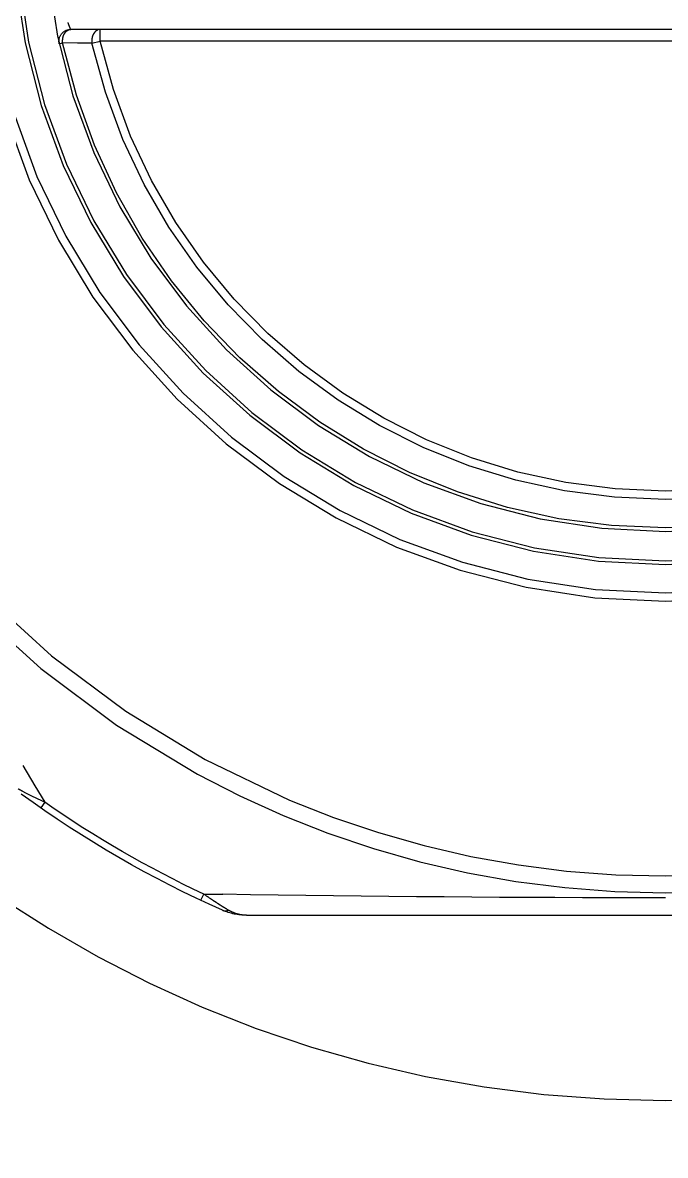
# Model space of a CAD drawing. Header units: millimetres. Extents: x 2213 to 82676, y 1050 to 28650.
# Drawn here: x 22673.25 to 22678.83, y 17281.55 to 17291.39 of the extents above; entities that cross this region are included whole.
import ezdxf

# ---------------------------------------------------------------- set-up
doc = ezdxf.new("R2010")
doc.units = ezdxf.units.MM
doc.header["$LTSCALE"] = 200
doc.linetypes.add('DASHED', pattern=[0.75, 0.5, -0.25])
doc.layers.add('A-FIX', color=5, linetype='Continuous')

# ---------------------------------------------------------------- blocks, each defined once
blk = doc.blocks.new('대변기 정면도')
at = {"linetype": 'DASHED'}
for p, q in [((14858.7972, 31304.1319), (14869.1266, 31304.1319)), ((14868.8726, 31304.0292), (14868.8726, 31304.1319)), ((14859.0512, 31304.0292), (14868.8723, 31304.0292)), ((14868.9434, 31304.013), (14868.8726, 31304.0292)), ((14868.9434, 31304.0129), (14869.0691, 31304.0133)), ((14869.0691, 31304.0133), (14869.1975, 31304.0137)), ((14869.2269, 31304.0073), (14869.1975, 31304.0137)), ((14869.5446, 31297.7355), (14869.4377, 31297.5566)), ((14869.4377, 31297.5566), (14869.353, 31297.4148)), ((14869.3535, 31297.4152), (14869.3879, 31297.3658)), ((14867.9723, 31296.6177), (14867.8072, 31296.6152)), ((14867.9975, 31296.5631), (14867.9719, 31296.6175)), ((14867.6003, 31296.4328), (14860.3234, 31296.4328))]:
    blk.add_line(p, q, dxfattribs=at)
for points in [[(14869.1269, 31304.1317), (14869.1269, 31304.1327), (14869.1269, 31304.1327), (14869.1269, 31304.1337), (14869.1279, 31304.1337), (14869.1279, 31304.1347), (14869.1279, 31304.1347), (14869.1289, 31304.1357), (14869.1289, 31304.1357), (14869.1289, 31304.1367), (14869.1289, 31304.1367), (14869.1289, 31304.1367), (14869.1289, 31304.1377), (14869.1299, 31304.1377), (14869.1299, 31304.1377), (14869.1299, 31304.1387), (14869.1299, 31304.1387), (14869.1299, 31304.1387), (14869.1299, 31304.1397), (14869.1299, 31304.1397), (14869.1299, 31304.1397), (14869.1299, 31304.1397), (14869.1299, 31304.1407), (14869.1309, 31304.1407), (14869.1309, 31304.1407), (14869.1309, 31304.1407), (14869.1309, 31304.1417), (14869.1309, 31304.1417), (14869.1309, 31304.1417), (14869.1309, 31304.1427), (14869.1309, 31304.1427), (14869.1319, 31304.1427), (14869.1319, 31304.1437), (14869.1319, 31304.1437), (14869.1319, 31304.1447), (14869.1319, 31304.1447), (14869.1319, 31304.1447), (14869.1319, 31304.1457), (14869.1329, 31304.1457), (14869.1329, 31304.1457), (14869.1329, 31304.1467), (14869.1329, 31304.1467), (14869.1329, 31304.1477), (14869.1329, 31304.1477), (14869.1339, 31304.1477), (14869.1339, 31304.1487), (14869.1339, 31304.1487), (14869.1339, 31304.1487), (14869.1339, 31304.1497), (14869.1339, 31304.1497), (14869.1349, 31304.1507), (14869.1349, 31304.1507), (14869.1349, 31304.1507), (14869.1349, 31304.1517), (14869.1349, 31304.1517), (14869.1349, 31304.1517), (14869.1359, 31304.1527), (14869.1359, 31304.1527), (14869.1359, 31304.1537), (14869.1359, 31304.1537), (14869.1359, 31304.1537), (14869.1359, 31304.1547), (14869.1369, 31304.1547), (14869.1369, 31304.1547), (14869.1369, 31304.1557), (14869.1369, 31304.1557), (14869.1369, 31304.1557), (14869.1369, 31304.1567), (14869.1369, 31304.1567), (14869.1379, 31304.1567), (14869.1379, 31304.1577), (14869.1379, 31304.1577), (14869.1379, 31304.1577), (14869.1379, 31304.1587), (14869.1379, 31304.1587), (14869.1379, 31304.1597), (14869.1389, 31304.1597), (14869.1389, 31304.1597), (14869.1389, 31304.1607), (14869.1389, 31304.1607), (14869.1389, 31304.1607), (14869.1389, 31304.1617), (14869.1389, 31304.1617), (14869.1399, 31304.1617), (14869.1399, 31304.1627), (14869.1399, 31304.1627), (14869.1399, 31304.1627), (14869.1399, 31304.1637), (14869.1399, 31304.1637), (14869.1399, 31304.1637), (14869.1409, 31304.1647), (14869.1409, 31304.1647), (14869.1409, 31304.1647), (14869.1409, 31304.1657), (14869.1409, 31304.1657), (14869.1409, 31304.1657), (14869.1409, 31304.1667), (14869.1419, 31304.1667), (14869.1419, 31304.1677), (14869.1419, 31304.1687), (14869.1419, 31304.1687), (14869.1419, 31304.1687), (14869.1429, 31304.1697), (14869.1429, 31304.1697), (14869.1429, 31304.1697), (14869.1429, 31304.1707), (14869.1429, 31304.1707), (14869.1429, 31304.1707), (14869.1429, 31304.1717), (14869.1439, 31304.1717), (14869.1439, 31304.1717), (14869.1439, 31304.1727), (14869.1439, 31304.1727), (14869.1439, 31304.1737), (14869.1439, 31304.1737), (14869.1439, 31304.1737), (14869.1449, 31304.1747), (14869.1449, 31304.1747), (14869.1449, 31304.1747), (14869.1449, 31304.1757), (14869.1449, 31304.1757), (14869.1449, 31304.1757), (14869.1449, 31304.1767), (14869.1459, 31304.1767), (14869.1459, 31304.1767), (14869.1459, 31304.1777), (14869.1459, 31304.1777), (14869.1459, 31304.1787), (14869.1459, 31304.1787), (14869.1459, 31304.1787), (14869.1469, 31304.1797), (14869.1469, 31304.1797), (14869.1469, 31304.1797), (14869.1469, 31304.1807), (14869.1469, 31304.1807), (14869.1469, 31304.1807), (14869.1469, 31304.1817), (14869.1479, 31304.1817), (14869.1479, 31304.1817), (14869.1479, 31304.1827), (14869.1479, 31304.1827), (14869.1479, 31304.1837), (14869.1479, 31304.1837), (14869.1479, 31304.1837), (14869.1489, 31304.1847), (14869.1489, 31304.1847), (14869.1489, 31304.1847), (14869.1489, 31304.1857), (14869.1489, 31304.1857), (14869.1489, 31304.1857), (14869.1489, 31304.1867), (14869.1499, 31304.1867), (14869.1499, 31304.1877), (14869.1499, 31304.1877), (14869.1499, 31304.1877), (14869.1499, 31304.1887), (14869.1499, 31304.1887), (14869.1499, 31304.1887), (14869.1509, 31304.1897), (14869.1509, 31304.1897), (14869.1509, 31304.1897), (14869.1509, 31304.1907)], [(14868.8729, 31304.1317), (14868.8739, 31304.1317), (14868.8749, 31304.1317), (14868.8759, 31304.1317), (14868.8769, 31304.1317), (14868.8769, 31304.1317), (14868.8779, 31304.1317), (14868.8789, 31304.1317), (14868.8799, 31304.1317), (14868.8809, 31304.1307), (14868.8819, 31304.1307), (14868.8829, 31304.1307), (14868.8839, 31304.1307), (14868.8849, 31304.1307), (14868.8859, 31304.1297), (14868.8869, 31304.1297), (14868.8879, 31304.1297), (14868.8879, 31304.1287), (14868.8889, 31304.1287), (14868.8899, 31304.1287), (14868.8909, 31304.1277), (14868.8919, 31304.1277), (14868.8929, 31304.1277), (14868.8939, 31304.1267), (14868.8949, 31304.1267), (14868.8949, 31304.1257), (14868.8959, 31304.1257), (14868.8969, 31304.1247), (14868.8979, 31304.1247), (14868.8989, 31304.1237), (14868.8999, 31304.1237), (14868.9009, 31304.1227), (14868.9009, 31304.1227), (14868.9019, 31304.1217), (14868.9029, 31304.1217), (14868.9039, 31304.1207), (14868.9049, 31304.1207), (14868.9049, 31304.1197), (14868.9059, 31304.1187), (14868.9069, 31304.1187), (14868.9079, 31304.1177), (14868.9089, 31304.1177), (14868.9089, 31304.1167), (14868.9099, 31304.1157), (14868.9109, 31304.1157), (14868.9119, 31304.1147), (14868.9119, 31304.1137), (14868.9129, 31304.1137), (14868.9139, 31304.1127), (14868.9139, 31304.1117), (14868.9149, 31304.1107), (14868.9159, 31304.1107), (14868.9169, 31304.1097), (14868.9169, 31304.1087), (14868.9179, 31304.1077), (14868.9189, 31304.1077), (14868.9189, 31304.1067), (14868.9199, 31304.1057), (14868.9209, 31304.1047), (14868.9209, 31304.1047), (14868.9219, 31304.1037), (14868.9219, 31304.1027), (14868.9229, 31304.1017), (14868.9239, 31304.1007), (14868.9239, 31304.1007), (14868.9249, 31304.0997), (14868.9249, 31304.0987), (14868.9259, 31304.0977), (14868.9269, 31304.0967), (14868.9269, 31304.0957), (14868.9279, 31304.0957), (14868.9279, 31304.0947), (14868.9289, 31304.0937), (14868.9289, 31304.0927), (14868.9299, 31304.0917), (14868.9299, 31304.0907), (14868.9309, 31304.0897), (14868.9309, 31304.0897), (14868.9319, 31304.0887), (14868.9319, 31304.0877), (14868.9329, 31304.0867), (14868.9329, 31304.0857), (14868.9329, 31304.0847), (14868.9339, 31304.0837), (14868.9339, 31304.0827), (14868.9349, 31304.0827), (14868.9349, 31304.0817), (14868.9349, 31304.0807), (14868.9359, 31304.0797), (14868.9359, 31304.0787), (14868.9359, 31304.0777), (14868.9369, 31304.0767), (14868.9369, 31304.0757), (14868.9369, 31304.0747), (14868.9379, 31304.0737), (14868.9379, 31304.0737), (14868.9379, 31304.0727), (14868.9389, 31304.0717), (14868.9389, 31304.0707), (14868.9389, 31304.0697), (14868.9399, 31304.0687), (14868.9399, 31304.0677), (14868.9399, 31304.0667), (14868.9399, 31304.0657), (14868.9409, 31304.0647), (14868.9409, 31304.0637), (14868.9409, 31304.0627), (14868.9409, 31304.0617), (14868.9409, 31304.0617), (14868.9419, 31304.0607), (14868.9419, 31304.0597), (14868.9419, 31304.0587), (14868.9419, 31304.0577), (14868.9419, 31304.0567), (14868.9429, 31304.0557), (14868.9429, 31304.0547), (14868.9429, 31304.0537), (14868.9429, 31304.0527), (14868.9429, 31304.0517), (14868.9429, 31304.0507), (14868.9429, 31304.0497), (14868.9439, 31304.0487), (14868.9439, 31304.0477), (14868.9439, 31304.0467), (14868.9439, 31304.0457), (14868.9439, 31304.0457), (14868.9439, 31304.0447), (14868.9439, 31304.0437), (14868.9439, 31304.0427), (14868.9439, 31304.0417), (14868.9439, 31304.0407), (14868.9439, 31304.0397), (14868.9439, 31304.0387), (14868.9439, 31304.0377), (14868.9449, 31304.0367), (14868.9449, 31304.0357), (14868.9449, 31304.0347), (14868.9449, 31304.0337), (14868.9449, 31304.0327), (14868.9449, 31304.0317), (14868.9449, 31304.0307), (14868.9449, 31304.0297), (14868.9449, 31304.0287), (14868.9449, 31304.0277), (14868.9449, 31304.0267), (14868.9439, 31304.0257), (14868.9439, 31304.0257), (14868.9439, 31304.0247), (14868.9439, 31304.0237), (14868.9439, 31304.0227), (14868.9439, 31304.0217), (14868.9439, 31304.0207), (14868.9439, 31304.0197), (14868.9439, 31304.0187), (14868.9439, 31304.0177), (14868.9439, 31304.0167), (14868.9439, 31304.0157), (14868.9439, 31304.0147), (14868.9439, 31304.0137), (14868.9439, 31304.0127)], [(14869.1659, 31304.1157), (14869.1649, 31304.1157), (14869.1649, 31304.1157), (14869.1649, 31304.1157), (14869.1649, 31304.1167), (14869.1639, 31304.1167), (14869.1639, 31304.1167), (14869.1639, 31304.1167), (14869.1639, 31304.1177), (14869.1629, 31304.1177), (14869.1629, 31304.1177), (14869.1629, 31304.1177), (14869.1629, 31304.1177), (14869.1619, 31304.1187), (14869.1619, 31304.1187), (14869.1619, 31304.1187), (14869.1619, 31304.1187), (14869.1609, 31304.1187), (14869.1609, 31304.1197), (14869.1609, 31304.1197), (14869.1609, 31304.1197), (14869.1599, 31304.1197), (14869.1599, 31304.1197), (14869.1599, 31304.1207), (14869.1589, 31304.1207), (14869.1589, 31304.1207), (14869.1589, 31304.1207), (14869.1589, 31304.1207), (14869.1579, 31304.1217), (14869.1579, 31304.1217), (14869.1579, 31304.1217), (14869.1579, 31304.1217), (14869.1569, 31304.1217), (14869.1569, 31304.1227), (14869.1569, 31304.1227), (14869.1559, 31304.1227), (14869.1559, 31304.1227), (14869.1559, 31304.1227), (14869.1549, 31304.1237), (14869.1549, 31304.1237), (14869.1549, 31304.1237), (14869.1549, 31304.1237), (14869.1539, 31304.1237), (14869.1539, 31304.1237), (14869.1539, 31304.1247), (14869.1529, 31304.1247), (14869.1529, 31304.1247), (14869.1529, 31304.1247), (14869.1529, 31304.1247), (14869.1519, 31304.1247), (14869.1519, 31304.1257), (14869.1519, 31304.1257), (14869.1509, 31304.1257), (14869.1509, 31304.1257), (14869.1509, 31304.1257), (14869.1499, 31304.1257), (14869.1499, 31304.1267), (14869.1499, 31304.1267), (14869.1489, 31304.1267), (14869.1489, 31304.1267), (14869.1489, 31304.1267), (14869.1479, 31304.1267), (14869.1479, 31304.1267), (14869.1479, 31304.1277), (14869.1479, 31304.1277), (14869.1469, 31304.1277), (14869.1469, 31304.1277), (14869.1469, 31304.1277), (14869.1459, 31304.1277), (14869.1459, 31304.1277), (14869.1459, 31304.1277), (14869.1449, 31304.1287), (14869.1449, 31304.1287), (14869.1449, 31304.1287), (14869.1439, 31304.1287), (14869.1439, 31304.1287), (14869.1439, 31304.1287), (14869.1429, 31304.1287), (14869.1429, 31304.1287), (14869.1429, 31304.1287), (14869.1419, 31304.1297), (14869.1419, 31304.1297), (14869.1419, 31304.1297), (14869.1409, 31304.1297), (14869.1409, 31304.1297), (14869.1409, 31304.1297), (14869.1399, 31304.1297), (14869.1399, 31304.1297), (14869.1399, 31304.1297), (14869.1389, 31304.1297), (14869.1389, 31304.1307), (14869.1389, 31304.1307), (14869.1379, 31304.1307), (14869.1379, 31304.1307), (14869.1379, 31304.1307), (14869.1369, 31304.1307), (14869.1369, 31304.1307), (14869.1369, 31304.1307), (14869.1359, 31304.1307), (14869.1349, 31304.1307), (14869.1349, 31304.1307), (14869.1349, 31304.1307), (14869.1339, 31304.1317), (14869.1339, 31304.1317), (14869.1339, 31304.1317), (14869.1329, 31304.1317), (14869.1329, 31304.1317), (14869.1329, 31304.1317), (14869.1319, 31304.1317), (14869.1319, 31304.1317), (14869.1319, 31304.1317), (14869.1309, 31304.1317), (14869.1309, 31304.1317), (14869.1309, 31304.1317), (14869.1299, 31304.1317), (14869.1299, 31304.1317), (14869.1299, 31304.1317), (14869.1289, 31304.1317), (14869.1289, 31304.1317), (14869.1289, 31304.1317), (14869.1279, 31304.1317), (14869.1279, 31304.1317), (14869.1279, 31304.1317), (14869.1269, 31304.1317)], [(14869.1979, 31304.0137), (14869.1979, 31304.0147), (14869.1979, 31304.0147), (14869.1979, 31304.0157), (14869.1979, 31304.0167), (14869.1979, 31304.0167), (14869.1979, 31304.0177), (14869.1979, 31304.0187), (14869.1979, 31304.0197), (14869.1979, 31304.0197), (14869.1979, 31304.0207), (14869.1979, 31304.0217), (14869.1979, 31304.0217), (14869.1979, 31304.0227), (14869.1979, 31304.0237), (14869.1979, 31304.0237), (14869.1979, 31304.0247), (14869.1979, 31304.0257), (14869.1979, 31304.0257), (14869.1979, 31304.0267), (14869.1979, 31304.0277), (14869.1979, 31304.0277), (14869.1979, 31304.0287), (14869.1979, 31304.0297), (14869.1979, 31304.0307), (14869.1979, 31304.0307), (14869.1979, 31304.0317), (14869.1979, 31304.0327), (14869.1979, 31304.0327), (14869.1979, 31304.0337), (14869.1979, 31304.0347), (14869.1979, 31304.0347), (14869.1979, 31304.0357), (14869.1979, 31304.0367), (14869.1979, 31304.0367), (14869.1979, 31304.0377), (14869.1979, 31304.0387), (14869.1979, 31304.0397), (14869.1979, 31304.0397), (14869.1979, 31304.0407), (14869.1969, 31304.0417), (14869.1969, 31304.0417), (14869.1969, 31304.0427), (14869.1969, 31304.0437), (14869.1969, 31304.0437), (14869.1969, 31304.0447), (14869.1969, 31304.0457), (14869.1969, 31304.0457), (14869.1969, 31304.0467), (14869.1969, 31304.0477), (14869.1969, 31304.0477), (14869.1969, 31304.0487), (14869.1969, 31304.0497), (14869.1969, 31304.0507), (14869.1959, 31304.0507), (14869.1959, 31304.0517), (14869.1959, 31304.0527), (14869.1959, 31304.0527), (14869.1959, 31304.0537), (14869.1959, 31304.0547), (14869.1959, 31304.0547), (14869.1959, 31304.0557), (14869.1959, 31304.0567), (14869.1959, 31304.0567), (14869.1949, 31304.0577), (14869.1949, 31304.0587), (14869.1949, 31304.0587), (14869.1949, 31304.0597), (14869.1949, 31304.0607), (14869.1949, 31304.0607), (14869.1949, 31304.0617), (14869.1939, 31304.0627), (14869.1939, 31304.0627), (14869.1939, 31304.0637), (14869.1939, 31304.0647), (14869.1939, 31304.0647), (14869.1939, 31304.0657), (14869.1939, 31304.0667), (14869.1929, 31304.0667), (14869.1929, 31304.0677), (14869.1929, 31304.0687), (14869.1929, 31304.0687), (14869.1929, 31304.0697), (14869.1919, 31304.0707), (14869.1919, 31304.0707), (14869.1919, 31304.0717), (14869.1919, 31304.0727), (14869.1919, 31304.0727), (14869.1909, 31304.0737), (14869.1909, 31304.0747), (14869.1909, 31304.0747), (14869.1909, 31304.0757), (14869.1899, 31304.0767), (14869.1899, 31304.0767), (14869.1899, 31304.0777), (14869.1899, 31304.0787), (14869.1889, 31304.0787), (14869.1889, 31304.0797), (14869.1889, 31304.0807), (14869.1889, 31304.0807), (14869.1879, 31304.0817), (14869.1879, 31304.0827), (14869.1879, 31304.0827), (14869.1879, 31304.0837), (14869.1869, 31304.0847), (14869.1869, 31304.0847), (14869.1869, 31304.0857), (14869.1859, 31304.0857), (14869.1859, 31304.0867), (14869.1859, 31304.0877), (14869.1859, 31304.0877), (14869.1849, 31304.0887), (14869.1849, 31304.0897), (14869.1849, 31304.0897), (14869.1839, 31304.0907), (14869.1839, 31304.0907), (14869.1839, 31304.0917), (14869.1829, 31304.0927), (14869.1829, 31304.0927), (14869.1829, 31304.0937), (14869.1819, 31304.0937), (14869.1819, 31304.0947), (14869.1819, 31304.0957), (14869.1809, 31304.0957), (14869.1809, 31304.0967), (14869.1799, 31304.0967), (14869.1799, 31304.0977), (14869.1799, 31304.0987), (14869.1789, 31304.0987), (14869.1789, 31304.0997), (14869.1789, 31304.0997), (14869.1779, 31304.1007), (14869.1779, 31304.1017), (14869.1769, 31304.1017), (14869.1769, 31304.1027), (14869.1769, 31304.1027), (14869.1759, 31304.1037), (14869.1759, 31304.1037), (14869.1749, 31304.1047), (14869.1749, 31304.1047), (14869.1739, 31304.1057), (14869.1739, 31304.1067), (14869.1739, 31304.1067), (14869.1729, 31304.1077), (14869.1729, 31304.1077), (14869.1719, 31304.1087), (14869.1719, 31304.1087), (14869.1709, 31304.1097), (14869.1709, 31304.1097), (14869.1709, 31304.1107), (14869.1699, 31304.1107), (14869.1699, 31304.1117), (14869.1689, 31304.1117), (14869.1689, 31304.1127), (14869.1679, 31304.1127), (14869.1679, 31304.1137), (14869.1669, 31304.1137), (14869.1669, 31304.1147), (14869.1659, 31304.1147), (14869.1659, 31304.1157)], [(14867.7569, 31296.4767), (14867.7579, 31296.4777), (14867.7589, 31296.4777), (14867.7599, 31296.4787), (14867.7609, 31296.4787), (14867.7619, 31296.4797), (14867.7629, 31296.4807), (14867.7639, 31296.4807), (14867.7649, 31296.4817), (14867.7659, 31296.4817), (14867.7669, 31296.4827), (14867.7679, 31296.4837), (14867.7689, 31296.4837), (14867.7699, 31296.4847), (14867.7709, 31296.4847), (14867.7719, 31296.4857), (14867.7729, 31296.4867), (14867.7739, 31296.4867), (14867.7749, 31296.4877), (14867.7759, 31296.4877), (14867.7769, 31296.4887), (14867.7779, 31296.4897), (14867.7789, 31296.4897), (14867.7799, 31296.4907), (14867.7809, 31296.4907), (14867.7819, 31296.4917), (14867.7829, 31296.4927), (14867.7839, 31296.4927), (14867.7849, 31296.4937), (14867.7859, 31296.4937), (14867.7869, 31296.4947), (14867.7879, 31296.4957), (14867.7889, 31296.4957), (14867.7899, 31296.4967), (14867.7909, 31296.4977), (14867.7919, 31296.4977), (14867.7929, 31296.4987), (14867.7939, 31296.4987), (14867.7949, 31296.4997), (14867.7959, 31296.5007), (14867.7969, 31296.5007), (14867.7979, 31296.5017), (14867.7989, 31296.5017), (14867.7999, 31296.5027), (14867.8009, 31296.5037), (14867.8019, 31296.5037), (14867.8029, 31296.5047), (14867.8039, 31296.5057), (14867.8049, 31296.5057), (14867.8059, 31296.5067), (14867.8069, 31296.5067), (14867.8079, 31296.5077), (14867.8089, 31296.5087), (14867.8099, 31296.5087), (14867.8109, 31296.5097), (14867.8119, 31296.5107), (14867.8129, 31296.5107), (14867.8139, 31296.5117), (14867.8149, 31296.5117), (14867.8159, 31296.5127), (14867.8169, 31296.5137), (14867.8179, 31296.5137), (14867.8189, 31296.5147), (14867.8199, 31296.5157), (14867.8209, 31296.5157), (14867.8219, 31296.5167), (14867.8229, 31296.5167), (14867.8239, 31296.5177), (14867.8249, 31296.5187), (14867.8259, 31296.5187), (14867.8269, 31296.5197), (14867.8279, 31296.5207), (14867.8289, 31296.5207), (14867.8299, 31296.5217), (14867.8309, 31296.5217), (14867.8319, 31296.5227), (14867.8329, 31296.5237), (14867.8339, 31296.5237), (14867.8349, 31296.5247), (14867.8359, 31296.5257), (14867.8369, 31296.5257), (14867.8379, 31296.5267), (14867.8389, 31296.5277), (14867.8399, 31296.5277), (14867.8409, 31296.5287), (14867.8409, 31296.5287), (14867.8419, 31296.5297), (14867.8429, 31296.5307), (14867.8439, 31296.5307), (14867.8449, 31296.5317), (14867.8459, 31296.5327), (14867.8469, 31296.5327), (14867.8479, 31296.5337), (14867.8489, 31296.5347), (14867.8499, 31296.5347), (14867.8509, 31296.5357), (14867.8519, 31296.5357), (14867.8529, 31296.5367), (14867.8539, 31296.5377), (14867.8549, 31296.5377), (14867.8559, 31296.5387), (14867.8569, 31296.5397), (14867.8579, 31296.5397), (14867.8589, 31296.5407), (14867.8599, 31296.5417), (14867.8609, 31296.5417), (14867.8619, 31296.5427), (14867.8629, 31296.5437), (14867.8639, 31296.5437), (14867.8649, 31296.5447), (14867.8659, 31296.5447), (14867.8669, 31296.5457), (14867.8679, 31296.5467), (14867.8689, 31296.5467), (14867.8699, 31296.5477), (14867.8709, 31296.5487), (14867.8719, 31296.5487), (14867.8729, 31296.5497), (14867.8739, 31296.5507), (14867.8749, 31296.5507), (14867.8759, 31296.5517), (14867.8769, 31296.5527), (14867.8779, 31296.5527), (14867.8789, 31296.5537), (14867.8799, 31296.5537), (14867.8809, 31296.5547), (14867.8819, 31296.5557), (14867.8829, 31296.5557), (14867.8839, 31296.5567), (14867.8849, 31296.5577), (14867.8859, 31296.5577), (14867.8859, 31296.5587), (14867.8869, 31296.5597), (14867.8879, 31296.5597), (14867.8889, 31296.5607), (14867.8899, 31296.5617), (14867.8909, 31296.5617), (14867.8919, 31296.5627), (14867.8929, 31296.5637), (14867.8939, 31296.5637), (14867.8949, 31296.5647), (14867.8959, 31296.5657), (14867.8969, 31296.5657), (14867.8979, 31296.5667), (14867.8989, 31296.5677), (14867.8999, 31296.5677), (14867.9009, 31296.5687), (14867.9019, 31296.5687), (14867.9029, 31296.5697), (14867.9039, 31296.5707), (14867.9049, 31296.5707), (14867.9059, 31296.5717), (14867.9069, 31296.5727), (14867.9079, 31296.5727), (14867.9089, 31296.5737), (14867.9099, 31296.5747), (14867.9109, 31296.5747), (14867.9119, 31296.5757), (14867.9129, 31296.5767), (14867.9139, 31296.5767)], [(14867.5999, 31296.4327), (14867.6019, 31296.4327), (14867.6029, 31296.4327), (14867.6039, 31296.4327), (14867.6049, 31296.4327), (14867.6059, 31296.4327), (14867.6069, 31296.4327), (14867.6079, 31296.4327), (14867.6089, 31296.4327), (14867.6099, 31296.4327), (14867.6109, 31296.4327), (14867.6119, 31296.4327), (14867.6129, 31296.4327), (14867.6139, 31296.4327), (14867.6149, 31296.4327), (14867.6159, 31296.4327), (14867.6169, 31296.4337), (14867.6179, 31296.4337), (14867.6189, 31296.4337), (14867.6199, 31296.4337), (14867.6209, 31296.4337), (14867.6219, 31296.4337), (14867.6229, 31296.4337), (14867.6239, 31296.4337), (14867.6249, 31296.4337), (14867.6259, 31296.4337), (14867.6269, 31296.4337), (14867.6279, 31296.4337), (14867.6289, 31296.4337), (14867.6299, 31296.4347), (14867.6309, 31296.4347), (14867.6319, 31296.4347), (14867.6329, 31296.4347), (14867.6339, 31296.4347), (14867.6349, 31296.4347), (14867.6359, 31296.4347), (14867.6369, 31296.4347), (14867.6379, 31296.4357), (14867.6399, 31296.4357), (14867.6409, 31296.4357), (14867.6419, 31296.4357), (14867.6429, 31296.4357), (14867.6439, 31296.4357), (14867.6449, 31296.4357), (14867.6459, 31296.4367), (14867.6469, 31296.4367), (14867.6479, 31296.4367), (14867.6489, 31296.4367), (14867.6499, 31296.4367), (14867.6509, 31296.4367), (14867.6519, 31296.4377), (14867.6529, 31296.4377), (14867.6539, 31296.4377), (14867.6549, 31296.4377), (14867.6559, 31296.4377), (14867.6569, 31296.4387), (14867.6579, 31296.4387), (14867.6589, 31296.4387), (14867.6599, 31296.4387), (14867.6609, 31296.4387), (14867.6619, 31296.4397), (14867.6629, 31296.4397), (14867.6639, 31296.4397), (14867.6649, 31296.4397), (14867.6659, 31296.4407), (14867.6669, 31296.4407), (14867.6679, 31296.4407), (14867.6689, 31296.4407), (14867.6699, 31296.4407), (14867.6709, 31296.4417), (14867.6719, 31296.4417), (14867.6729, 31296.4417), (14867.6739, 31296.4427), (14867.6749, 31296.4427), (14867.6759, 31296.4427), (14867.6769, 31296.4427), (14867.6779, 31296.4437), (14867.6789, 31296.4437), (14867.6799, 31296.4437), (14867.6809, 31296.4437), (14867.6819, 31296.4447), (14867.6829, 31296.4447), (14867.6839, 31296.4447), (14867.6849, 31296.4457), (14867.6859, 31296.4457), (14867.6869, 31296.4457), (14867.6879, 31296.4457), (14867.6889, 31296.4467), (14867.6899, 31296.4467), (14867.6909, 31296.4467), (14867.6919, 31296.4477), (14867.6929, 31296.4477), (14867.6939, 31296.4477), (14867.6949, 31296.4487), (14867.6959, 31296.4487), (14867.6969, 31296.4487), (14867.6979, 31296.4497), (14867.6989, 31296.4497), (14867.6999, 31296.4497), (14867.7009, 31296.4507), (14867.7019, 31296.4507), (14867.7029, 31296.4507), (14867.7039, 31296.4517), (14867.7049, 31296.4517), (14867.7059, 31296.4527), (14867.7069, 31296.4527), (14867.7079, 31296.4527), (14867.7089, 31296.4537), (14867.7089, 31296.4537), (14867.7099, 31296.4537), (14867.7109, 31296.4547), (14867.7119, 31296.4547), (14867.7129, 31296.4557), (14867.7139, 31296.4557), (14867.7149, 31296.4557), (14867.7159, 31296.4567), (14867.7169, 31296.4567), (14867.7179, 31296.4577), (14867.7189, 31296.4577), (14867.7199, 31296.4577), (14867.7209, 31296.4587), (14867.7219, 31296.4587), (14867.7229, 31296.4597), (14867.7239, 31296.4597), (14867.7249, 31296.4597), (14867.7259, 31296.4607), (14867.7269, 31296.4607), (14867.7279, 31296.4617), (14867.7289, 31296.4617), (14867.7299, 31296.4627), (14867.7299, 31296.4627), (14867.7309, 31296.4627), (14867.7319, 31296.4637), (14867.7329, 31296.4637), (14867.7339, 31296.4647), (14867.7349, 31296.4647), (14867.7359, 31296.4657), (14867.7369, 31296.4657), (14867.7379, 31296.4667), (14867.7389, 31296.4667), (14867.7399, 31296.4677), (14867.7409, 31296.4677), (14867.7419, 31296.4687), (14867.7419, 31296.4687), (14867.7429, 31296.4697), (14867.7439, 31296.4697), (14867.7449, 31296.4697), (14867.7459, 31296.4707), (14867.7469, 31296.4707), (14867.7479, 31296.4717), (14867.7489, 31296.4717), (14867.7499, 31296.4727), (14867.7509, 31296.4727), (14867.7519, 31296.4737), (14867.7519, 31296.4737), (14867.7529, 31296.4747), (14867.7539, 31296.4747), (14867.7549, 31296.4757), (14867.7559, 31296.4767), (14867.7569, 31296.4767)], [(14867.8079, 31296.4767), (14867.8069, 31296.4767), (14867.8069, 31296.4767), (14867.8069, 31296.4757), (14867.8069, 31296.4757), (14867.8059, 31296.4757), (14867.8059, 31296.4757), (14867.8059, 31296.4757), (14867.8049, 31296.4757), (14867.8049, 31296.4757), (14867.8049, 31296.4757), (14867.8039, 31296.4747), (14867.8039, 31296.4747), (14867.8039, 31296.4747), (14867.8039, 31296.4747), (14867.8029, 31296.4747), (14867.8029, 31296.4747), (14867.8029, 31296.4747), (14867.8019, 31296.4747), (14867.8019, 31296.4747), (14867.8019, 31296.4747), (14867.8009, 31296.4737), (14867.8009, 31296.4737), (14867.8009, 31296.4737), (14867.7999, 31296.4737), (14867.7999, 31296.4737), (14867.7999, 31296.4737), (14867.7989, 31296.4737), (14867.7989, 31296.4737), (14867.7989, 31296.4737), (14867.7979, 31296.4737), (14867.7979, 31296.4737), (14867.7979, 31296.4737), (14867.7969, 31296.4727), (14867.7969, 31296.4727), (14867.7969, 31296.4727), (14867.7969, 31296.4727), (14867.7959, 31296.4727), (14867.7959, 31296.4727), (14867.7959, 31296.4727), (14867.7949, 31296.4727), (14867.7949, 31296.4727), (14867.7949, 31296.4727), (14867.7939, 31296.4727), (14867.7939, 31296.4727), (14867.7939, 31296.4727), (14867.7929, 31296.4727), (14867.7929, 31296.4727), (14867.7929, 31296.4727), (14867.7919, 31296.4727), (14867.7919, 31296.4727), (14867.7919, 31296.4727), (14867.7909, 31296.4717), (14867.7909, 31296.4717), (14867.7909, 31296.4717), (14867.7899, 31296.4717), (14867.7899, 31296.4717), (14867.7899, 31296.4717), (14867.7889, 31296.4717), (14867.7889, 31296.4717), (14867.7889, 31296.4717), (14867.7879, 31296.4717), (14867.7879, 31296.4717), (14867.7879, 31296.4717), (14867.7869, 31296.4717), (14867.7869, 31296.4717), (14867.7869, 31296.4717), (14867.7859, 31296.4717), (14867.7859, 31296.4717), (14867.7859, 31296.4717), (14867.7849, 31296.4717), (14867.7849, 31296.4717), (14867.7849, 31296.4717), (14867.7839, 31296.4717), (14867.7839, 31296.4717), (14867.7839, 31296.4717), (14867.7829, 31296.4717), (14867.7829, 31296.4717), (14867.7829, 31296.4717), (14867.7819, 31296.4717), (14867.7819, 31296.4717), (14867.7819, 31296.4717), (14867.7809, 31296.4717), (14867.7809, 31296.4717), (14867.7809, 31296.4717), (14867.7799, 31296.4717), (14867.7799, 31296.4717), (14867.7799, 31296.4717), (14867.7789, 31296.4717), (14867.7789, 31296.4717), (14867.7789, 31296.4717), (14867.7779, 31296.4717), (14867.7779, 31296.4717), (14867.7779, 31296.4717), (14867.7769, 31296.4717), (14867.7769, 31296.4727), (14867.7769, 31296.4727), (14867.7759, 31296.4727), (14867.7749, 31296.4727), (14867.7749, 31296.4727), (14867.7749, 31296.4727), (14867.7739, 31296.4727), (14867.7739, 31296.4727), (14867.7739, 31296.4727), (14867.7729, 31296.4727), (14867.7729, 31296.4727), (14867.7729, 31296.4727), (14867.7719, 31296.4727), (14867.7719, 31296.4727), (14867.7719, 31296.4727), (14867.7709, 31296.4727), (14867.7709, 31296.4727), (14867.7709, 31296.4727), (14867.7699, 31296.4727), (14867.7699, 31296.4737), (14867.7699, 31296.4737), (14867.7689, 31296.4737), (14867.7689, 31296.4737), (14867.7689, 31296.4737), (14867.7679, 31296.4737), (14867.7679, 31296.4737), (14867.7679, 31296.4737), (14867.7669, 31296.4737), (14867.7669, 31296.4737), (14867.7669, 31296.4737), (14867.7659, 31296.4737), (14867.7659, 31296.4737), (14867.7659, 31296.4737), (14867.7659, 31296.4737), (14867.7649, 31296.4747), (14867.7649, 31296.4747), (14867.7649, 31296.4747), (14867.7639, 31296.4747), (14867.7639, 31296.4747), (14867.7639, 31296.4747), (14867.7629, 31296.4747), (14867.7629, 31296.4747), (14867.7629, 31296.4747), (14867.7619, 31296.4747), (14867.7619, 31296.4747), (14867.7619, 31296.4757), (14867.7609, 31296.4757), (14867.7609, 31296.4757), (14867.7609, 31296.4757), (14867.7599, 31296.4757), (14867.7599, 31296.4757), (14867.7599, 31296.4757), (14867.7589, 31296.4757), (14867.7589, 31296.4757), (14867.7589, 31296.4757), (14867.7579, 31296.4767), (14867.7579, 31296.4767), (14867.7579, 31296.4767), (14867.7579, 31296.4767), (14867.7569, 31296.4767)]]:
    blk.add_lwpolyline(points, dxfattribs=at)
at = {"linetype": 'Continuous'}
for radius in [21.0442, 18.6998]:
    blk.add_circle((14863.9619, 31305.1584), radius, dxfattribs=at)
at = {"linetype": 'DASHED'}
for radius in [10.3351, 8.5292, 8.384, 5.9965, 5.9239, 5.6761, 5.646, 5.3894]:
    blk.add_circle((14863.9619, 31305.1584), radius, dxfattribs=at)
at = {"linetype": 'Continuous'}
for radius, start, end in [(33.3628, 38.03057, 321.96943), (25.1775, 57.6319, 302.36819), (21.121, 9.88977, 350.11023)]:
    blk.add_arc((14863.9619, 31305.1584), radius, start, end, dxfattribs=at)
at = {"linetype": 'DASHED'}
for centre, radius, start, end in [((14869.1266, 31304.0292), 0.1027, 347.66679, 90.00008), ((14863.9619, 31305.1584), 5.3593, 192.33269, 347.66702), ((14863.9619, 31305.1584), 5.1115, 192.9496, 347.05015), ((14863.9619, 31305.1584), 5.0389, 192.95, 347.04947), ((14863.9619, 31305.1584), 9.4956, 293.89551, 306.10449), ((14867.5676, 31301.276), 4.2538, 294.82383, 296.30457), ((14868.053, 31300.2946), 3.159, 296.30117, 298.17343), ((14868.6977, 31299.0908), 1.7934, 298.17224, 299.57721), ((14863.9619, 31305.1584), 9.4354, 295.15326, 304.84598), ((14863.6048, 31569.3451), 272.7622, 270.075011, 270.882776), ((14865.4363, 31300.2178), 4.4036, 304.23182, 305.15605), ((14867.6003, 31296.946), 0.5133, 270, 293.89551)]:
    blk.add_arc(centre, radius, start, end, dxfattribs=at)
blk.add_open_spline([(14952.1768, 31384.131), (14950.7147, 31415.5483), (14940.8654, 31432.0487), (14923.1374, 31446.6619), (14901.789, 31451.1417), (14860.9325, 31451.938), (14828.1982, 31437.3022), (14792.6594, 31387.4919), (14752.1605, 31289.0835), (14728.6849, 31212.8844), (14720.078, 31177.6402), (14736.6149, 31134.7586), (14736.6099, 31117.3863), (14818.2265, 31027.0979), (14900.7615, 31025.9001), (14924.5251, 31026.7948), (14943.8909, 31048.3876), (14949.6984, 31067.9417), (14949.6383, 31243.5449), (14953.639, 31352.7137), (14952.1768, 31384.131)], degree=3)

msp = doc.modelspace()

# ---------------------------------------------------------------- block references
at = {"layer": 'A-FIX', "xscale": -1}
msp.add_blockref('대변기 정면도', (37542.7951, -14012.7959), dxfattribs=at)

doc.saveas('drawing.dxf')
